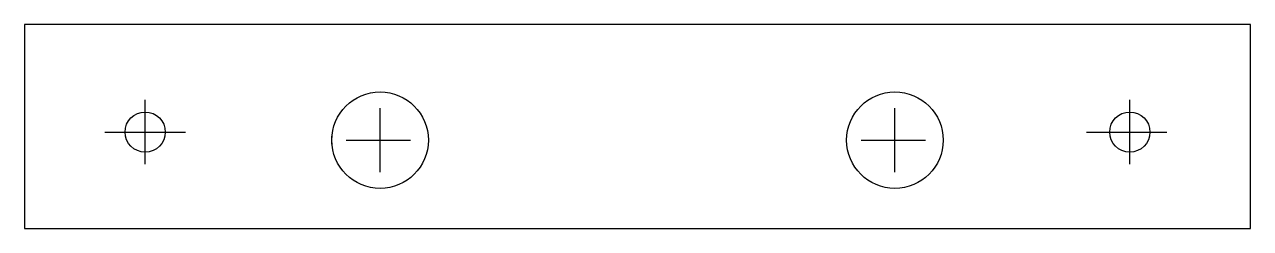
# Model space of a CAD drawing. Header units: millimetres. Extents: x 0 to 152, y 0 to 25.
import ezdxf

# ---------------------------------------------------------------- set-up
doc = ezdxf.new("R2010")
doc.units = ezdxf.units.MM
doc.layers.get('0').update_dxf_attribs({"linetype": 'CONTINUOUS', "lineweight": 25})

msp = doc.modelspace()

# ---------------------------------------------------------------- linework, layer by layer
at = {"linetype": 'CONTINUOUS', "lineweight": 25}
for p, q in [((15, 8), (15, 16)), ((137.4, 8), (137.4, 16)), ((44.2, 7), (44.2, 15)), ((108.2, 7), (108.2, 15)), ((10, 12), (20, 12)), ((40, 11), (48, 11)), ((104, 11), (112, 11)), ((132, 12), (142, 12))]:
    msp.add_line(p, q, dxfattribs=at)
msp.add_line((38.2, 10.5), (38.2, 11.5))
msp.add_lwpolyline([(0, 0), (152.4, 0), (152.4, 25.4), (0, 25.4)], close=True)
for centre, radius in [((44.2, 11), 6), ((108.2, 11), 6), ((15, 12), 2.5), ((137.4, 12), 2.5)]:
    msp.add_circle(centre, radius)

doc.saveas('drawing.dxf')
